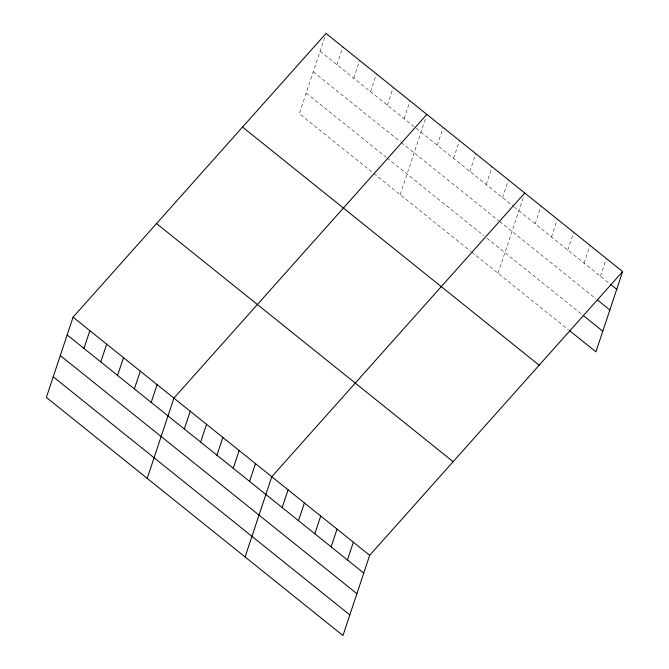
<?xml version="1.0" encoding="UTF-8"?>
<svg xmlns="http://www.w3.org/2000/svg" width="669" height="669" viewBox="0 0 669 669"><rect width="100%" height="100%" fill="white"/><g stroke="black" fill="none" stroke-linecap="round" stroke-linejoin="round"><path stroke-width="0.5" stroke-dasharray="3.35 2.51" d="M324.708 37.397L299.327 113.688L372.968 172.811M336.925 64.701L342.829 46.947M353.734 78.198L359.638 60.436M370.542 91.695L376.446 73.933M387.343 105.184L393.255 87.43M404.151 118.681L410.064 100.927M400.179 194.654L425.559 118.363M437.275 145.273L443.179 127.511M453.59 158.369L459.494 140.615M469.906 171.473L475.81 153.711M486.212 184.569L492.125 166.807M502.528 197.664L508.44 179.902M498.062 273.245L523.434 196.954M535.158 223.864L541.062 206.102M551.473 236.96L557.377 219.198M567.78 250.055L573.693 232.294M584.096 263.151L590.008 245.398M600.411 276.255L606.315 258.493M320.117 51.212L415.357 127.679M416.16 128.323L513.407 206.395M514.185 207.022L609.735 283.74M313.259 71.826L400.497 141.87M401.3 142.514L498.781 220.778M499.551 221.406L595.878 298.742M306.193 93.075L386.23 157.332M387.025 157.976L483.946 235.789M487.049 238.281L581.821 314.371M373.762 173.455L470.867 251.41M471.645 252.037L568.75 330.001"/><path stroke-width="1" d="M73.063 317.173L46.37 397.411L342.98 635.55L369.673 555.312L622.63 271.589L326.02 33.45L73.063 317.173L369.673 555.312M83.96 348.424L89.872 330.662M100.768 361.921L106.68 344.159M117.577 375.409L123.481 357.656M134.385 388.906L140.289 371.144M151.194 402.404L157.098 384.642M147.213 478.377L173.907 398.139L426.872 114.416M184.318 428.996L190.222 411.234M200.625 442.092L206.537 424.33M216.94 455.188L222.852 437.434M233.255 468.283L239.159 450.53M249.57 481.387L255.474 463.625M245.097 556.968L271.79 476.721L524.747 193.007M282.193 507.579L288.105 489.825M298.508 520.674L304.412 502.921M314.823 533.778L320.727 516.016M331.138 546.874L337.042 529.112M347.445 559.97L353.357 542.216M622.63 271.589L595.937 351.827L569.528 330.628M610.513 284.358L616.726 289.351M597.434 299.988L609.86 309.964M583.376 315.617L602.794 331.214M242.546 127.077L539.155 365.215M156.538 223.546L453.147 461.685M67.151 334.926L363.76 573.065M60.294 355.548L356.903 593.687M53.227 376.789L349.837 614.928"/></g></svg>
